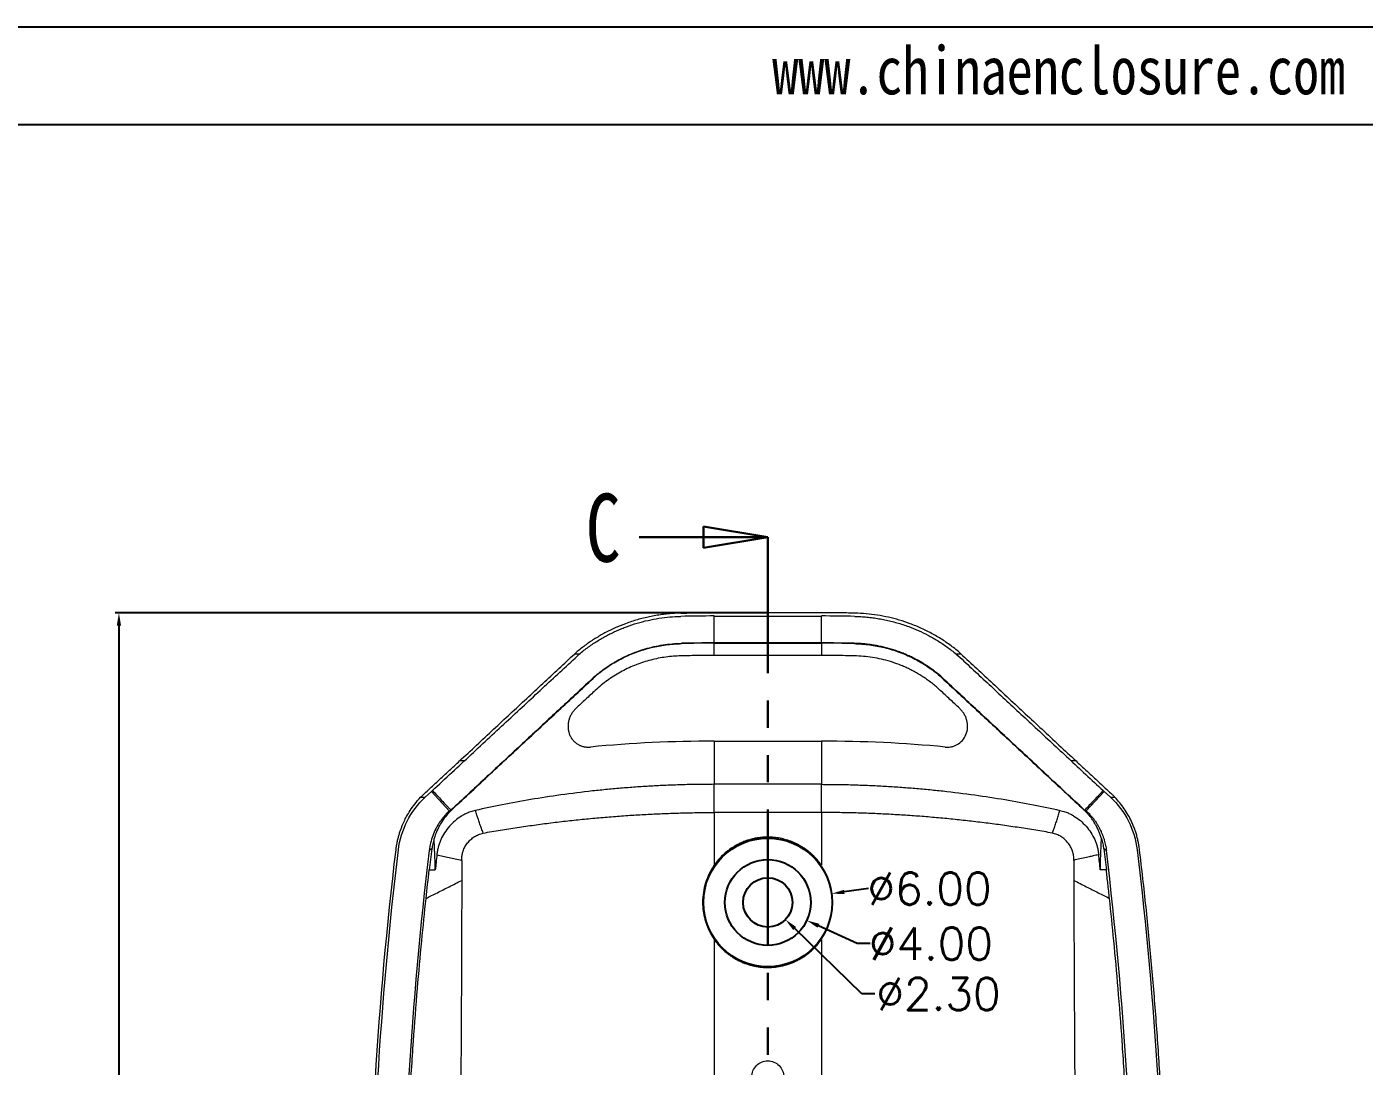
# Model space of a CAD drawing. Header units: inches. Extents: x 1127 to 2406, y 573 to 922.
# Drawn here: x 2199.3 to 2261.6, y 718.4 to 766.9 of the extents above; entities that cross this region are included whole.
import ezdxf

# ---------------------------------------------------------------- set-up
doc = ezdxf.new("R2010")
doc.units = ezdxf.units.IN
doc.linetypes.add('PHANTOM', pattern=[12.7, 6.35, -1.27, 1.27, -1.27, 1.27, -1.27])
doc.layers.add('文字', color=81, linetype='Continuous')
doc.styles.add('SLDTEXTSTYLE0', font='TXT', dxfattribs={"width": 0.75})
doc.styles.get("Standard").update_dxf_attribs({"font": 'txt', "bigfont": 'gbcbig.shx'})
doc.styles.add('宋体', font='', dxfattribs={"width": 0.8, "height": 3.5})
doc.styles.get('宋体').set_extended_font_data('SimSun')
doc.dimstyles.new('2', dxfattribs={"dimtxt": 1.5, "dimasz": 0.6, "dimexe": 0.18, "dimexo": 0.0625, "dimgap": 0.09, "dimtad": 0, "dimtih": 1, "dimtoh": 1, "dimzin": 0, "dimdsep": 46, "dimtxsty": 'Standard', "dimcen": 0, "dimadec": 0, "dimazin": 2, "dimtfac": 1, "dimtofl": 0, "dimtmove": 0, "dimatfit": 3, "dimfxl": 1, "dimtolj": 1, "dimtzin": 0, "dimarcsym": 0})

# ---------------------------------------------------------------- blocks, each defined once
blk = doc.blocks.new('_CLOSED')
at = {"color": 0, "linetype": 'ByBlock', "lineweight": -2}
for p, q in [((-1, 0.166667), (0, 0)), ((-1, 0.166667), (-1, -0.166667)), ((0, 0), (-1, -0.166667)), ((0, 0), (-1, 0))]:
    blk.add_line(p, q, dxfattribs=at)
blk = doc.blocks.new('*D174')
at = {"color": 0, "lineweight": -2}
for p, q in [((2233.756, 739.552), (2203.391, 739.552)), ((2203.571, 738.952), (2203.571, 704.94)), ((2203.571, 669.248), (2203.571, 703.26)), ((2233.756, 668.648), (2203.391, 668.648))]:
    blk.add_line(p, q, dxfattribs=at)
at = {"color": 0}
for points in [[(2203.471, 738.952), (2203.671, 738.952), (2203.571, 739.552)], [(2203.471, 669.248), (2203.671, 669.248), (2203.571, 668.648)]]:
    blk.add_solid(points, dxfattribs=at)
at = {"layer": 'Defpoints', "color": 0}
for p in [(2203.571, 739.552), (2233.819, 739.552), (2233.819, 668.648)]:
    blk.add_point(p, dxfattribs=at)
at = {"color": 0, "insert": (2203.571, 704.1), "char_height": 1.5, "attachment_point": 5}
blk.add_mtext('\\A1;70.90', dxfattribs=at)
blk = doc.blocks.new('*D190')
at = {"color": 0, "lineweight": -2}
blk.add_line((2238.52, 726.693), (2237.385, 726.537), dxfattribs=at)
at = {"color": 0}
blk.add_solid([(2237.372, 726.636), (2237.399, 726.438), (2236.791, 726.456)], dxfattribs=at)
at = {"layer": 'Defpoints', "color": 0}
for p in [(2236.791, 726.456), (2230.847, 725.639)]:
    blk.add_point(p, dxfattribs=at)
at = {"color": 0, "insert": (2241.36, 726.693), "char_height": 1.5, "attachment_point": 5}
blk.add_mtext('\\A1;∅6.00', dxfattribs=at)
blk = doc.blocks.new('*D191')
at = {"color": 0, "lineweight": -2}
for p, q in [((2237.984, 724.129), (2236.18, 724.96)), ((2238.584, 724.129), (2237.984, 724.129))]:
    blk.add_line(p, q, dxfattribs=at)
at = {"color": 0}
blk.add_solid([(2236.222, 725.05), (2236.139, 724.869), (2235.635, 725.21)], dxfattribs=at)
at = {"layer": 'Defpoints', "color": 0}
for p in [(2232.002, 726.884), (2235.635, 725.21)]:
    blk.add_point(p, dxfattribs=at)
at = {"color": 0, "insert": (2241.424, 724.129), "char_height": 1.5, "attachment_point": 5}
blk.add_mtext('\\A1;∅4.00', dxfattribs=at)
blk = doc.blocks.new('*D192')
at = {"color": 0, "lineweight": -2}
for p, q in [((2238.21, 721.782), (2235.074, 724.828)), ((2238.81, 721.782), (2238.21, 721.782))]:
    blk.add_line(p, q, dxfattribs=at)
at = {"color": 0}
blk.add_solid([(2235.144, 724.9), (2235.004, 724.756), (2234.644, 725.246)], dxfattribs=at)
at = {"layer": 'Defpoints', "color": 0}
for p in [(2232.994, 726.848), (2234.644, 725.246)]:
    blk.add_point(p, dxfattribs=at)
at = {"color": 0, "insert": (2241.775, 721.782), "char_height": 1.5, "attachment_point": 5}
blk.add_mtext('\\A1;∅2.30', dxfattribs=at)

msp = doc.modelspace()

# ---------------------------------------------------------------- linework, layer by layer
for p, q in [((2135.045, 766.869), (2406.074, 766.869)), ((2142.058, 762.307), (2401.511, 762.307))]:
    msp.add_line(p, q)
at = {"color": 7, "linetype": 'Continuous', "lineweight": 30}
msp.add_line((2227.819, 743.079), (2233.819, 743.079), dxfattribs=at)
at = {"color": 1, "linetype": 'PHANTOM', "lineweight": 30}
msp.add_line((2233.819, 743.079), (2233.819, 665.096), dxfattribs=at)
at = {"color": 7, "linetype": 'Continuous', "lineweight": 15}
for p, q in [((2236.319, 739.552), (2231.319, 739.552)), ((2231.319, 739.4), (2236.319, 739.4)), ((2224.933, 737.743), (2224.81, 737.628)), ((2225.032, 737.628), (2224.81, 737.628)), ((2229.792, 738.112), (2229.792, 738.127)), ((2236.319, 738.145), (2231.319, 738.145)), ((2231.319, 738.145), (2231.319, 738.13)), ((2231.319, 738.13), (2236.319, 738.13)), ((2231.319, 737.561), (2231.319, 738.13)), ((2236.319, 738.13), (2236.319, 738.145)), ((2236.319, 738.13), (2236.319, 737.561)), ((2237.846, 738.127), (2237.845, 738.112)), ((2242.827, 737.628), (2242.605, 737.628)), ((2242.704, 737.743), (2242.827, 737.628)), ((2236.319, 737.561), (2231.319, 737.561)), ((2225.869, 736.672), (2225.86, 736.683)), ((2241.768, 736.672), (2241.778, 736.683)), ((2231.319, 733.567), (2231.319, 731.553)), ((2231.319, 733.567), (2236.319, 733.567)), ((2236.319, 733.567), (2236.319, 731.553)), ((2219.667, 732.641), (2219.446, 732.641)), ((2248.191, 732.641), (2247.97, 732.641)), ((2236.319, 731.553), (2231.319, 731.553)), ((2217.636, 730.949), (2217.848, 730.949)), ((2217.848, 730.949), (2218.135, 731.216)), ((2218.135, 731.216), (2218.186, 731.264)), ((2218.973, 730.314), (2218.135, 731.216)), ((2248.664, 730.314), (2249.503, 731.216)), ((2249.452, 731.264), (2249.503, 731.216)), ((2249.503, 731.216), (2249.79, 730.949)), ((2249.79, 730.949), (2250.002, 730.949)), ((2218.973, 730.314), (2219.045, 730.347)), ((2219.049, 730.351), (2219.101, 730.381)), ((2236.319, 730.24), (2231.319, 730.24)), ((2248.536, 730.381), (2248.588, 730.351)), ((2248.593, 730.347), (2248.664, 730.314)), ((2218.16, 728.539), (2218.037, 728.475)), ((2249.601, 728.475), (2249.477, 728.539))]:
    msp.add_line(p, q, dxfattribs=at)
for radius in [3, 2, 1.15]:
    msp.add_circle((2233.819, 726.047), radius)
for centre, radius, start, end in [((2231.319, 673.061), 66.34, 90, 91.3443), ((2236.319, 673.061), 66.34, 88.65571, 90), ((2231.319, 673.061), 65.084, 90, 91.3443), ((2231.319, 673.061), 65.07, 90, 91.3443), ((2236.319, 673.061), 65.07, 88.6557, 90), ((2231.319, 673.061), 60.506, 90, 95.47204), ((2236.319, 673.061), 60.506, 84.52796, 90)]:
    msp.add_arc(centre, radius, start, end, dxfattribs=at)
for points, knots in [([(2229.759, 739.534), (2229.661, 739.53), (2229.465, 739.524), (2229.172, 739.5), (2228.882, 739.467), (2228.594, 739.423), (2228.308, 739.368), (2228.024, 739.303), (2227.742, 739.227), (2227.463, 739.14), (2227.113, 739.018), (2226.698, 738.848), (2226.227, 738.618), (2225.776, 738.357), (2225.341, 738.068), (2225.07, 737.851), (2224.933, 737.743)], [0, 0, 0, 0, 0.056093, 0.11189, 0.167466, 0.222901, 0.278272, 0.333658, 0.389139, 0.444792, 0.500695, 0.601227, 0.700959, 0.800353, 0.899878, 1, 1, 1, 1]), ([(2229.759, 739.534), (2230.019, 739.539), (2230.539, 739.55), (2231.059, 739.551), (2231.319, 739.552)], [0, 0, 0, 0, 0.500037, 1, 1, 1, 1]), ([(2237.879, 739.534), (2237.619, 739.539), (2237.099, 739.55), (2236.579, 739.551), (2236.319, 739.552)], [0, 0, 0, 0, 0.5000202, 1, 1, 1, 1]), ([(2242.704, 737.743), (2242.629, 737.804), (2242.479, 737.926), (2242.245, 738.098), (2242.006, 738.261), (2241.761, 738.415), (2241.511, 738.559), (2241.254, 738.694), (2240.992, 738.82), (2240.724, 738.937), (2240.379, 739.072), (2239.953, 739.214), (2239.445, 739.347), (2238.93, 739.445), (2238.407, 739.511), (2238.055, 739.526), (2237.879, 739.534)], [0, 0, 0, 0, 0.055712, 0.11118, 0.166486, 0.221708, 0.276927, 0.332223, 0.387675, 0.443364, 0.499368, 0.599765, 0.699569, 0.799237, 0.899229, 1, 1, 1, 1]), ([(2225.032, 737.628), (2225.104, 737.686), (2225.245, 737.801), (2225.463, 737.962), (2225.682, 738.113), (2225.904, 738.254), (2226.126, 738.384), (2226.348, 738.506), (2226.57, 738.618), (2226.792, 738.721), (2227.013, 738.815), (2227.324, 738.936), (2227.73, 739.071), (2228.234, 739.202), (2228.743, 739.297), (2229.252, 739.361), (2229.593, 739.375), (2229.762, 739.382)], [0, 0, 0, 0, 0.0537485, 0.1066345, 0.1586431, 0.2097639, 0.2599987, 0.3093524, 0.3578289, 0.4054318, 0.4521644, 0.4980302, 0.6000678, 0.7012793, 0.8016979, 0.9012945, 1, 1, 1, 1]), ([(2231.319, 738.145), (2231.319, 738.21), (2231.319, 738.629), (2231.319, 739.048), (2231.319, 739.4)], [1.33386279, 1.33386279, 1.33386279, 1.33386279, 1.33790077, 1.35990641, 1.35990641, 1.35990641, 1.35990641]), ([(2237.875, 739.382), (2237.969, 739.379), (2238.156, 739.373), (2238.438, 739.35), (2238.719, 739.319), (2239.001, 739.276), (2239.282, 739.224), (2239.563, 739.16), (2239.841, 739.086), (2240.118, 739.001), (2240.452, 738.885), (2240.842, 738.726), (2241.289, 738.511), (2241.736, 738.257), (2242.18, 737.966), (2242.462, 737.742), (2242.605, 737.628)], [0, 0, 0, 0, 0.054488, 0.109258, 0.164297, 0.219593, 0.275136, 0.330918, 0.386944, 0.44322, 0.499753, 0.592744, 0.689241, 0.789273, 0.892871, 1, 1, 1, 1]), ([(2218.186, 731.264), (2218.489, 731.545), (2219.09, 732.105), (2219.985, 732.936), (2220.863, 733.753), (2221.727, 734.556), (2222.575, 735.344), (2223.408, 736.118), (2224.226, 736.878), (2224.765, 737.38), (2225.032, 737.628)], [0, 0, 0, 0, 0.132513, 0.262858, 0.391046, 0.517086, 0.64099, 0.762769, 0.882434, 1, 1, 1, 1]), ([(2219.446, 732.641), (2219.713, 732.889), (2220.243, 733.382), (2221.032, 734.116), (2221.81, 734.839), (2222.576, 735.552), (2223.331, 736.254), (2224.075, 736.945), (2224.566, 737.402), (2224.81, 737.628)], [0, 0, 0, 0, 0.148937, 0.295813, 0.440666, 0.583526, 0.724391, 0.863226, 1, 1, 1, 1]), ([(2225.86, 736.683), (2225.921, 736.732), (2226.044, 736.831), (2226.234, 736.969), (2226.429, 737.101), (2226.628, 737.225), (2226.832, 737.341), (2227.04, 737.45), (2227.253, 737.551), (2227.47, 737.645), (2227.75, 737.754), (2228.096, 737.868), (2228.511, 737.976), (2228.932, 738.055), (2229.36, 738.109), (2229.647, 738.121), (2229.792, 738.127)], [0, 0, 0, 0, 0.055519, 0.11083, 0.165996, 0.221079, 0.276141, 0.331243, 0.386448, 0.441816, 0.497407, 0.59776, 0.697858, 0.798042, 0.898646, 1, 1, 1, 1]), ([(2225.869, 736.672), (2226.052, 736.822), (2226.428, 737.096), (2227.039, 737.446), (2227.692, 737.729), (2228.376, 737.938), (2229.077, 738.07), (2229.551, 738.107), (2229.792, 738.112)], [0.0000987, 0.0000987, 0.0000987, 0.0000987, 0.1667491, 0.3333993, 0.5000494, 0.6666996, 0.8333498, 0.9999954, 0.9999954, 0.9999954, 0.9999954]), ([(2237.845, 738.112), (2238.086, 738.107), (2238.561, 738.07), (2239.261, 737.938), (2239.945, 737.729), (2240.599, 737.446), (2241.209, 737.096), (2241.586, 736.822), (2241.768, 736.672)], [0.0000046, 0.0000046, 0.0000046, 0.0000046, 0.1666502, 0.3333004, 0.4999506, 0.6666007, 0.8332509, 0.9999013, 0.9999013, 0.9999013, 0.9999013]), ([(2241.778, 736.683), (2241.711, 736.737), (2241.578, 736.843), (2241.371, 736.991), (2241.162, 737.13), (2240.949, 737.26), (2240.733, 737.38), (2240.515, 737.49), (2240.293, 737.592), (2240.07, 737.684), (2239.845, 737.767), (2239.62, 737.841), (2239.395, 737.906), (2239.17, 737.962), (2238.947, 738.01), (2238.724, 738.049), (2238.503, 738.08), (2238.283, 738.103), (2238.064, 738.12), (2237.918, 738.124), (2237.846, 738.127)], [0, 0, 0, 0, 0.060572, 0.120181, 0.179099, 0.237513, 0.295472, 0.35301, 0.410122, 0.466755, 0.522854, 0.578368, 0.63325, 0.687453, 0.740968, 0.79383, 0.84607, 0.897755, 0.94902, 1, 1, 1, 1]), ([(2242.605, 737.628), (2242.843, 737.408), (2243.321, 736.963), (2244.046, 736.289), (2244.782, 735.605), (2245.531, 734.909), (2246.291, 734.201), (2247.064, 733.483), (2247.849, 732.753), (2248.646, 732.012), (2249.182, 731.514), (2249.452, 731.264)], [0, 0, 0, 0, 0.104399, 0.210457, 0.318182, 0.427582, 0.538667, 0.651444, 0.76592, 0.882103, 1, 1, 1, 1]), ([(2242.827, 737.628), (2243.071, 737.402), (2243.563, 736.945), (2244.306, 736.254), (2245.061, 735.552), (2245.828, 734.839), (2246.605, 734.116), (2247.394, 733.382), (2247.925, 732.889), (2248.191, 732.641)], [0, 0, 0, 0, 0.136774, 0.275609, 0.416474, 0.559334, 0.704187, 0.851063, 1, 1, 1, 1]), ([(2231.319, 737.561), (2231.047, 737.561), (2230.503, 737.557), (2229.958, 737.544), (2229.686, 737.536)], [-0.0000005, -0.0000005, -0.0000005, -0.0000005, 0.499999, 0.999998, 0.999998, 0.999998, 0.999998]), ([(2237.951, 737.536), (2237.679, 737.543), (2237.135, 737.558), (2236.591, 737.56), (2236.319, 737.561)], [0, 0, 0, 0, 0.500015, 1, 1, 1, 1]), ([(2241.858, 735.933), (2241.798, 735.988), (2241.679, 736.096), (2241.492, 736.25), (2241.301, 736.395), (2241.103, 736.533), (2240.901, 736.662), (2240.693, 736.783), (2240.481, 736.896), (2240.263, 737), (2239.983, 737.121), (2239.638, 737.248), (2239.225, 737.367), (2238.806, 737.455), (2238.381, 737.515), (2238.094, 737.529), (2237.951, 737.536)], [0, 0, 0, 0, 0.056376, 0.112469, 0.168353, 0.224104, 0.279796, 0.335506, 0.391307, 0.447274, 0.503478, 0.603304, 0.70247, 0.801376, 0.900421, 1, 1, 1, 1]), ([(2225.86, 736.683), (2225.624, 736.463), (2225.147, 736.021), (2224.426, 735.35), (2223.693, 734.668), (2222.948, 733.976), (2222.191, 733.272), (2221.422, 732.557), (2220.642, 731.832), (2219.849, 731.095), (2219.317, 730.6), (2219.049, 730.351)], [0, 0, 0, 0, 0.104399, 0.210511, 0.318307, 0.427755, 0.538846, 0.651601, 0.766043, 0.882184, 1, 1, 1, 1]), ([(2219.101, 730.381), (2219.401, 730.659), (2219.995, 731.211), (2220.878, 732.032), (2221.746, 732.84), (2222.6, 733.633), (2223.439, 734.413), (2224.262, 735.179), (2225.071, 735.93), (2225.605, 736.427), (2225.869, 736.672)], [0, 0, 0, 0, 0.132433, 0.26274, 0.390895, 0.516926, 0.640863, 0.762714, 0.882441, 1, 1, 1, 1]), ([(2241.768, 736.672), (2242.003, 736.454), (2242.476, 736.014), (2243.193, 735.348), (2243.922, 734.67), (2244.662, 733.982), (2245.414, 733.283), (2246.178, 732.573), (2246.954, 731.852), (2247.741, 731.12), (2248.27, 730.628), (2248.536, 730.381)], [0, 0, 0, 0, 0.104389, 0.210495, 0.318287, 0.427734, 0.538828, 0.651586, 0.766031, 0.882177, 1, 1, 1, 1]), ([(2248.588, 730.351), (2248.287, 730.631), (2247.689, 731.187), (2246.801, 732.013), (2245.927, 732.826), (2245.068, 733.624), (2244.224, 734.409), (2243.395, 735.18), (2242.581, 735.936), (2242.044, 736.436), (2241.778, 736.683)], [0, 0, 0, 0, 0.132425, 0.262727, 0.390878, 0.516906, 0.640843, 0.762697, 0.88243, 1, 1, 1, 1]), ([(2225.779, 735.933), (2225.629, 735.794), (2225.327, 735.513), (2225.025, 735.232), (2224.873, 735.091)], [0, 0, 0, 0, 0.498154, 1, 1, 1, 1]), ([(2242.764, 735.091), (2242.613, 735.232), (2242.31, 735.513), (2242.009, 735.794), (2241.858, 735.933)], [0, 0, 0, 0, 0.501846, 1, 1, 1, 1]), ([(2224.873, 735.091), (2224.851, 735.071), (2224.813, 735.032), (2224.758, 734.968), (2224.709, 734.901), (2224.65, 734.809), (2224.59, 734.687), (2224.539, 734.535), (2224.508, 734.371), (2224.504, 734.196), (2224.528, 734.025), (2224.576, 733.87), (2224.649, 733.728), (2224.746, 733.595), (2224.864, 733.483), (2224.991, 733.399), (2225.1, 733.35), (2225.191, 733.322), (2225.261, 733.305), (2225.332, 733.294), (2225.391, 733.288), (2225.44, 733.287), (2225.476, 733.287), (2225.513, 733.288), (2225.536, 733.29), (2225.549, 733.291)], [0, 0, 0, 0, 0.03125, 0.0625, 0.09375, 0.125, 0.1875, 0.25, 0.3125, 0.375, 0.4375, 0.5, 0.5625, 0.624999, 0.687499, 0.749999, 0.812499, 0.843749, 0.874999, 0.906249, 0.937499, 0.953124, 0.968749, 0.984374, 1, 1, 1, 1]), ([(2242.089, 733.291), (2242.121, 733.289), (2242.185, 733.285), (2242.281, 733.29), (2242.393, 733.307), (2242.517, 733.341), (2242.7, 733.423), (2242.904, 733.59), (2243.076, 733.869), (2243.147, 734.198), (2243.118, 734.478), (2243.048, 734.688), (2242.974, 734.835), (2242.881, 734.973), (2242.803, 735.052), (2242.764, 735.091)], [0, 0, 0, 0, 0.0376321, 0.0752638, 0.1132781, 0.170404, 0.2261681, 0.3485077, 0.4753888, 0.6069249, 0.7406467, 0.8042763, 0.8686219, 0.9347907, 1, 1, 1, 1]), ([(2217.835, 731.146), (2217.968, 731.269), (2218.234, 731.516), (2218.636, 731.888), (2219.04, 732.264), (2219.31, 732.515), (2219.446, 732.641)], [0, 0, 0, 0, 0.247085, 0.496083, 0.74704, 1, 1, 1, 1]), ([(2248.191, 732.641), (2248.327, 732.515), (2248.597, 732.264), (2249.002, 731.888), (2249.403, 731.516), (2249.67, 731.269), (2249.803, 731.146)], [0, 0, 0, 0, 0.25296, 0.503917, 0.752915, 1, 1, 1, 1]), ([(2231.319, 731.553), (2231.078, 731.552), (2230.598, 731.55), (2229.879, 731.534), (2229.165, 731.509), (2228.454, 731.475), (2227.748, 731.431), (2227.046, 731.378), (2226.348, 731.315), (2225.388, 731.217), (2224.191, 731.068), (2222.785, 730.851), (2221.459, 730.612), (2220.606, 730.427), (2220.192, 730.337)], [0, 0, 0, 0, 0.064397, 0.128468, 0.192215, 0.25564, 0.318745, 0.381531, 0.444, 0.506153, 0.63968, 0.766478, 0.886567, 1, 1, 1, 1]), ([(2236.319, 731.553), (2236.559, 731.552), (2237.039, 731.55), (2237.757, 731.534), (2238.471, 731.509), (2239.181, 731.475), (2239.887, 731.431), (2240.589, 731.378), (2241.287, 731.316), (2242.248, 731.217), (2243.446, 731.068), (2244.853, 730.851), (2246.177, 730.612), (2247.027, 730.428), (2247.439, 730.339)], [0, 0, 0, 0, 0.06439, 0.128455, 0.192198, 0.25562, 0.318723, 0.381509, 0.44398, 0.506136, 0.640156, 0.767122, 0.887053, 1, 1, 1, 1]), ([(2216.488, 728.504), (2216.497, 728.572), (2216.515, 728.705), (2216.552, 728.897), (2216.595, 729.079), (2216.643, 729.249), (2216.695, 729.408), (2216.75, 729.555), (2216.805, 729.691), (2216.88, 729.858), (2216.989, 730.072), (2217.153, 730.346), (2217.366, 730.649), (2217.542, 730.845), (2217.636, 730.949)], [0, 0, 0, 0, 0.074675, 0.146082, 0.214078, 0.278543, 0.339379, 0.396506, 0.449861, 0.4994, 0.596252, 0.71235, 0.847223, 1, 1, 1, 1]), ([(2216.6, 728.496), (2216.655, 728.961), (2216.794, 729.416), (2217.218, 730.251), (2217.505, 730.63), (2217.848, 730.949)], [0, 0, 0, 0, 0.5, 0.5, 1, 1, 1, 1]), ([(2218.186, 731.264), (2218.329, 731.112), (2218.544, 730.884), (2218.792, 730.614), (2218.94, 730.465), (2219.013, 730.389), (2219.049, 730.351)], [0, 0, 0, 0, 0.498852, 0.749078, 0.87448, 1, 1, 1, 1]), ([(2249.452, 731.264), (2249.308, 731.11), (2249.022, 730.805), (2248.735, 730.499), (2248.593, 730.347)], [0, 0, 0, 0, 0.501507, 1, 1, 1, 1]), ([(2249.79, 730.949), (2250.133, 730.63), (2250.419, 730.251), (2250.844, 729.416), (2250.982, 728.961), (2251.038, 728.496)], [0, 0, 0, 0, 0.5, 0.5, 1, 1, 1, 1]), ([(2250.002, 730.949), (2249.97, 730.983), (2249.905, 731.05), (2249.837, 731.114), (2249.803, 731.146)], [0, 0, 0, 0, 0.500015, 1, 1, 1, 1]), ([(2251.149, 728.504), (2251.141, 728.569), (2251.124, 728.699), (2251.087, 728.892), (2251.042, 729.082), (2250.988, 729.27), (2250.926, 729.455), (2250.855, 729.638), (2250.756, 729.863), (2250.621, 730.125), (2250.438, 730.416), (2250.234, 730.694), (2250.079, 730.864), (2250.002, 730.949)], [0, 0, 0, 0, 0.071731, 0.143068, 0.21416, 0.285156, 0.356206, 0.427462, 0.499072, 0.624561, 0.749336, 0.874211, 1, 1, 1, 1]), ([(2218.973, 730.314), (2218.931, 730.274), (2218.846, 730.192), (2218.729, 730.062), (2218.62, 729.926), (2218.519, 729.784), (2218.426, 729.636), (2218.314, 729.43), (2218.196, 729.161), (2218.091, 728.824), (2218.055, 728.592), (2218.037, 728.475)], [0, 0, 0, 0, 0.083609, 0.16663, 0.249344, 0.332034, 0.414986, 0.498481, 0.665989, 0.832384, 1, 1, 1, 1]), ([(2219.101, 730.381), (2219.059, 730.34), (2218.972, 730.256), (2218.849, 730.119), (2218.73, 729.968), (2218.617, 729.804), (2218.512, 729.626), (2218.416, 729.436), (2218.331, 729.234), (2218.287, 729.093), (2218.265, 729.022)], [0, 0, 0, 0, 0.109418, 0.223643, 0.342566, 0.466024, 0.5938, 0.72562, 0.86115, 1, 1, 1, 1]), ([(2220.191, 730.338), (2220.151, 730.328), (2220.073, 730.309), (2219.96, 730.273), (2219.833, 730.225), (2219.692, 730.16), (2219.376, 729.983), (2218.952, 729.617), (2218.644, 729.147), (2218.508, 728.806), (2218.455, 728.634), (2218.415, 728.456), (2218.4, 728.334), (2218.393, 728.271)], [0, 0, 0, 0, 0.0424007, 0.0831866, 0.1218477, 0.1824524, 0.2422646, 0.495056, 0.7503513, 0.8116948, 0.8738283, 0.9348832, 1, 1, 1, 1]), ([(2220.553, 729.281), (2220.526, 729.351), (2220.472, 729.49), (2220.399, 729.7), (2220.328, 729.911), (2220.258, 730.125), (2220.214, 730.266), (2220.191, 730.338)], [0, 0, 0, 0, 0.191217, 0.385045, 0.584147, 0.78928, 1, 1, 1, 1]), ([(2220.553, 729.281), (2220.818, 729.327), (2221.346, 729.418), (2222.137, 729.541), (2222.924, 729.655), (2223.709, 729.759), (2224.49, 729.852), (2225.268, 729.934), (2226.041, 730.007), (2226.81, 730.069), (2227.575, 730.122), (2228.334, 730.165), (2229.089, 730.198), (2229.837, 730.222), (2230.58, 730.237), (2231.073, 730.239), (2231.319, 730.24)], [0, 0, 0, 0, 0.07462, 0.148724, 0.222343, 0.29551, 0.368233, 0.440496, 0.51228, 0.583569, 0.654345, 0.724592, 0.794295, 0.863439, 0.932012, 1, 1, 1, 1]), ([(2247.084, 729.281), (2246.827, 729.326), (2246.312, 729.414), (2245.539, 729.535), (2244.767, 729.648), (2243.995, 729.75), (2243.224, 729.843), (2242.453, 729.926), (2241.683, 729.999), (2240.914, 730.063), (2240.146, 730.117), (2239.379, 730.161), (2238.612, 730.196), (2237.847, 730.221), (2237.083, 730.236), (2236.573, 730.239), (2236.319, 730.24)], [0, 0, 0, 0, 0.072636, 0.14505, 0.217253, 0.289251, 0.361055, 0.432672, 0.504112, 0.575384, 0.646497, 0.71746, 0.788282, 0.858973, 0.929543, 1, 1, 1, 1]), ([(2247.084, 729.281), (2247.111, 729.351), (2247.165, 729.491), (2247.237, 729.701), (2247.306, 729.912), (2247.374, 730.127), (2247.418, 730.268), (2247.44, 730.339)], [0, 0, 0, 0, 0.191111, 0.384902, 0.584008, 0.789191, 1, 1, 1, 1]), ([(2247.44, 730.339), (2247.48, 730.33), (2247.558, 730.311), (2247.671, 730.275), (2247.799, 730.227), (2247.94, 730.163), (2248.257, 729.987), (2248.683, 729.621), (2248.992, 729.15), (2249.129, 728.807), (2249.182, 728.636), (2249.223, 728.457), (2249.237, 728.334), (2249.245, 728.271)], [0, 0, 0, 0, 0.04234, 0.083071, 0.121679, 0.182205, 0.241974, 0.494698, 0.75008, 0.811473, 0.873663, 0.934791, 1, 1, 1, 1]), ([(2249.373, 729.022), (2249.355, 729.079), (2249.32, 729.193), (2249.255, 729.357), (2249.183, 729.514), (2249.104, 729.663), (2249.02, 729.804), (2248.93, 729.937), (2248.836, 730.06), (2248.738, 730.175), (2248.639, 730.282), (2248.57, 730.348), (2248.536, 730.381)], [0, 0, 0, 0, 0.111333, 0.220595, 0.327577, 0.432093, 0.533981, 0.633104, 0.729347, 0.822621, 0.912855, 1, 1, 1, 1]), ([(2248.665, 730.314), (2248.708, 730.272), (2248.795, 730.189), (2248.913, 730.056), (2249.022, 729.92), (2249.12, 729.781), (2249.207, 729.642), (2249.285, 729.502), (2249.352, 729.363), (2249.411, 729.225), (2249.461, 729.091), (2249.502, 728.959), (2249.537, 728.832), (2249.564, 728.709), (2249.586, 728.591), (2249.596, 728.513), (2249.601, 728.475)], [0, 0, 0, 0, 0.086322, 0.170917, 0.25359, 0.334162, 0.412477, 0.4884, 0.561817, 0.632634, 0.700779, 0.766194, 0.828841, 0.888696, 0.945749, 1, 1, 1, 1]), ([(2218.265, 729.022), (2218.253, 728.982), (2218.23, 728.903), (2218.201, 728.783), (2218.177, 728.661), (2218.166, 728.58), (2218.16, 728.539)], [0, 0, 0, 0, 0.255754, 0.507094, 0.754878, 1, 1, 1, 1]), ([(2218.319, 727.561), (2218.312, 727.804), (2218.299, 728.292), (2218.276, 728.779), (2218.265, 729.022)], [0, 0, 0, 0, 0.500283, 1, 1, 1, 1]), ([(2219.55, 728.009), (2219.55, 728.041), (2219.55, 728.103), (2219.559, 728.195), (2219.573, 728.282), (2219.591, 728.363), (2219.628, 728.483), (2219.699, 728.64), (2219.821, 728.824), (2219.971, 728.986), (2220.142, 729.118), (2220.337, 729.221), (2220.479, 729.26), (2220.553, 729.281)], [0, 0, 0, 0, 0.05477, 0.107721, 0.158316, 0.206025, 0.250345, 0.374363, 0.499838, 0.625784, 0.749519, 0.86803, 1, 1, 1, 1]), ([(2233.819, 723.047), (2233.424, 723.047), (2233.03, 723.125), (2232.301, 723.427), (2231.967, 723.65), (2231.409, 724.208), (2231.185, 724.543), (2230.883, 725.272), (2230.805, 725.666), (2230.805, 726.455), (2230.883, 726.849), (2231.185, 727.578), (2231.409, 727.913), (2231.967, 728.471), (2232.301, 728.694), (2233.03, 728.996), (2233.424, 729.075), (2233.819, 729.075)], [0, 0, 0, 0, 0.125, 0.125, 0.25, 0.25, 0.375, 0.375, 0.5, 0.5, 0.625, 0.625, 0.75, 0.75, 0.875, 0.875, 1, 1, 1, 1]), ([(2233.819, 729.093), (2233.759, 729.092), (2233.639, 729.09), (2233.459, 729.073), (2233.279, 729.047), (2233.099, 729.009), (2232.921, 728.959), (2232.745, 728.899), (2232.572, 728.828), (2232.379, 728.734), (2232.167, 728.61), (2231.937, 728.447), (2231.716, 728.255), (2231.504, 728.034), (2231.381, 727.867), (2231.318, 727.782)], [0, 0, 0, 0, 0.060987, 0.122403, 0.184251, 0.246538, 0.309269, 0.372448, 0.436082, 0.500174, 0.591731, 0.687479, 0.787433, 0.891603, 1, 1, 1, 1]), ([(2236.319, 727.782), (2236.285, 727.83), (2236.216, 727.926), (2236.105, 728.059), (2235.989, 728.184), (2235.869, 728.3), (2235.746, 728.406), (2235.62, 728.503), (2235.493, 728.592), (2235.364, 728.672), (2235.19, 728.77), (2234.964, 728.874), (2234.682, 728.973), (2234.396, 729.042), (2234.108, 729.085), (2233.915, 729.09), (2233.819, 729.093)], [0, 0, 0, 0, 0.06076, 0.120209, 0.178349, 0.235183, 0.290711, 0.344937, 0.397863, 0.44949, 0.499821, 0.602189, 0.703369, 0.803384, 0.902254, 1, 1, 1, 1]), ([(2248.087, 728.009), (2248.087, 728.046), (2248.087, 728.119), (2248.075, 728.228), (2248.055, 728.333), (2248.025, 728.437), (2247.986, 728.537), (2247.937, 728.635), (2247.879, 728.73), (2247.791, 728.851), (2247.665, 728.988), (2247.491, 729.122), (2247.296, 729.224), (2247.156, 729.262), (2247.084, 729.281)], [0, 0, 0, 0, 0.0636523, 0.1260019, 0.1875215, 0.2487033, 0.3100473, 0.3720496, 0.4351906, 0.4999255, 0.6279598, 0.7513645, 0.8740512, 1, 1, 1, 1]), ([(2249.319, 727.561), (2249.325, 727.804), (2249.339, 728.292), (2249.361, 728.779), (2249.373, 729.022)], [0, 0, 0, 0, 0.5002828, 1, 1, 1, 1]), ([(2249.373, 729.022), (2249.384, 728.982), (2249.408, 728.903), (2249.436, 728.783), (2249.46, 728.661), (2249.472, 728.58), (2249.477, 728.539)], [0, 0, 0, 0, 0.255754, 0.507094, 0.754878, 1, 1, 1, 1]), ([(2218.16, 728.539), (2218.139, 728.375), (2218.097, 728.05), (2218.057, 727.723), (2218.037, 727.561)], [0, 0, 0, 0, 0.501325, 1, 1, 1, 1]), ([(2218.393, 728.271), (2218.381, 728.153), (2218.357, 727.916), (2218.331, 727.679), (2218.319, 727.561)], [0, 0, 0, 0, 0.499859, 1, 1, 1, 1]), ([(2218.393, 728.271), (2218.486, 728.251), (2218.672, 728.211), (2218.958, 728.15), (2219.251, 728.086), (2219.45, 728.035), (2219.55, 728.009)], [0, 0, 0, 0, 0.248845, 0.4976626, 0.7462782, 1, 1, 1, 1]), ([(2249.245, 728.271), (2249.159, 728.253), (2249.011, 728.221), (2248.82, 728.18), (2248.611, 728.135), (2248.376, 728.083), (2248.178, 728.032), (2248.087, 728.009)], [0, 0, 0, 0, 0.229816, 0.396847, 0.500449, 0.772101, 1, 1, 1, 1]), ([(2249.319, 727.561), (2249.306, 727.68), (2249.281, 727.917), (2249.257, 728.154), (2249.245, 728.271)], [0, 0, 0, 0, 0.505032, 1, 1, 1, 1]), ([(2252.432, 707.061), (2252.431, 707.509), (2252.429, 708.405), (2252.413, 709.749), (2252.388, 711.093), (2252.353, 712.436), (2252.308, 713.778), (2252.253, 715.12), (2252.188, 716.461), (2252.113, 717.802), (2252.028, 719.142), (2251.932, 720.481), (2251.827, 721.82), (2251.712, 723.158), (2251.587, 724.495), (2251.452, 725.832), (2251.307, 727.169), (2251.202, 728.059), (2251.149, 728.504)], [0, 0, 0, 0, 0.062561, 0.125098, 0.187613, 0.250112, 0.312596, 0.37507, 0.437537, 0.5, 0.562463, 0.62493, 0.687404, 0.749888, 0.812387, 0.874902, 0.937439, 1, 1, 1, 1]), ([(2231.318, 727.782), (2231.288, 727.737), (2231.226, 727.644), (2231.14, 727.494), (2231.058, 727.33), (2230.982, 727.152), (2230.888, 726.883), (2230.803, 726.517), (2230.768, 726.071), (2230.797, 725.647), (2230.876, 725.261), (2230.995, 724.912), (2231.14, 724.6), (2231.261, 724.415), (2231.318, 724.325)], [0, 0, 0, 0, 0.0443336, 0.0914, 0.1412003, 0.1937359, 0.2490081, 0.3742358, 0.4995308, 0.6131355, 0.719989, 0.8200863, 0.9134238, 1, 1, 1, 1]), ([(2217.89, 726.236), (2217.976, 726.28), (2218.149, 726.367), (2218.417, 726.502), (2218.69, 726.64), (2218.971, 726.782), (2219.257, 726.927), (2219.453, 727.027), (2219.55, 727.077)], [0, 0, 0, 0, 0.163801, 0.32891, 0.495209, 0.662576, 0.830884, 1, 1, 1, 1]), ([(2219.55, 727.077), (2219.55, 726.705), (2219.549, 725.935), (2219.546, 724.739), (2219.542, 723.462), (2219.535, 722.103), (2219.528, 720.662), (2219.519, 719.139), (2219.509, 717.535), (2219.499, 715.848), (2219.488, 714.081), (2219.479, 712.231), (2219.474, 710.971), (2219.472, 710.328)], [0, 0, 0, 0, 0.066883, 0.138582, 0.215092, 0.29641, 0.382533, 0.473457, 0.569179, 0.669696, 0.775005, 0.885105, 1, 1, 1, 1]), ([(2248.087, 727.077), (2248.185, 727.027), (2248.38, 726.927), (2248.667, 726.782), (2248.947, 726.64), (2249.221, 726.502), (2249.488, 726.367), (2249.662, 726.28), (2249.748, 726.236)], [0, 0, 0, 0, 0.16916, 0.337494, 0.50487, 0.671161, 0.836243, 1, 1, 1, 1]), ([(2248.087, 727.077), (2248.087, 726.705), (2248.088, 725.936), (2248.091, 724.74), (2248.096, 723.462), (2248.102, 722.103), (2248.11, 720.662), (2248.119, 719.139), (2248.129, 717.535), (2248.139, 715.849), (2248.149, 714.081), (2248.159, 712.232), (2248.163, 710.971), (2248.166, 710.328)], [0, 0, 0, 0, 0.06688, 0.138576, 0.215085, 0.296401, 0.382524, 0.473448, 0.56917, 0.669689, 0.775, 0.885102, 1, 1, 1, 1]), ([(2249.748, 726.236), (2249.723, 726.462), (2249.676, 726.903), (2249.625, 727.344), (2249.601, 727.561)], [0, 0, 0, 0, 0.509975, 1, 1, 1, 1]), ([(2216.866, 707.061), (2216.867, 707.516), (2216.869, 708.413), (2216.885, 709.74), (2216.908, 711.026), (2216.94, 712.273), (2216.979, 713.48), (2217.024, 714.648), (2217.075, 715.776), (2217.16, 717.416), (2217.289, 719.5), (2217.478, 721.961), (2217.676, 724.18), (2217.821, 725.577), (2217.89, 726.236)], [0, 0, 0, 0, 0.071091, 0.140122, 0.207096, 0.272016, 0.334884, 0.3957, 0.454465, 0.511176, 0.652115, 0.780576, 0.896542, 1, 1, 1, 1]), ([(2250.771, 707.061), (2250.77, 707.516), (2250.768, 708.413), (2250.753, 709.74), (2250.729, 711.026), (2250.698, 712.273), (2250.659, 713.48), (2250.613, 714.648), (2250.562, 715.776), (2250.478, 717.416), (2250.349, 719.5), (2250.16, 721.961), (2249.962, 724.18), (2249.816, 725.577), (2249.748, 726.236)], [0, 0, 0, 0, 0.071091, 0.140122, 0.207097, 0.272017, 0.334884, 0.395701, 0.454465, 0.511176, 0.652115, 0.780575, 0.896542, 1, 1, 1, 1]), ([(2231.318, 724.325), (2231.353, 724.276), (2231.423, 724.179), (2231.538, 724.042), (2231.66, 723.912), (2231.788, 723.79), (2231.923, 723.676), (2232.064, 723.57), (2232.209, 723.474), (2232.359, 723.386), (2232.513, 723.307), (2232.67, 723.238), (2232.83, 723.178), (2232.992, 723.127), (2233.156, 723.086), (2233.322, 723.054), (2233.487, 723.031), (2233.653, 723.017), (2233.764, 723.015), (2233.819, 723.014)], [0, 0, 0, 0, 0.061463, 0.122589, 0.18338, 0.243836, 0.303959, 0.363751, 0.423213, 0.482346, 0.541152, 0.599631, 0.657787, 0.71562, 0.773131, 0.830323, 0.887198, 0.943756, 1, 1, 1, 1]), ([(2233.819, 723.014), (2233.877, 723.015), (2233.995, 723.017), (2234.171, 723.033), (2234.347, 723.059), (2234.522, 723.095), (2234.696, 723.142), (2234.868, 723.199), (2235.037, 723.267), (2235.202, 723.345), (2235.364, 723.434), (2235.52, 723.533), (2235.671, 723.642), (2235.816, 723.76), (2235.954, 723.888), (2236.085, 724.025), (2236.208, 724.17), (2236.282, 724.273), (2236.319, 724.325)], [0, 0, 0, 0, 0.05977, 0.119895, 0.180376, 0.241217, 0.302419, 0.363984, 0.425915, 0.488211, 0.550877, 0.613913, 0.677321, 0.741103, 0.80526, 0.869794, 0.934707, 1, 1, 1, 1]), ([(2233.069, 717.911), (2233.069, 718.107), (2233.15, 718.302), (2233.427, 718.58), (2233.622, 718.661), (2234.015, 718.661), (2234.21, 718.58), (2234.488, 718.302), (2234.569, 718.107), (2234.569, 717.911)], [0, 0, 0, 0, 0.25, 0.25, 0.5, 0.5, 0.75, 0.75, 1, 1, 1, 1])]:
    msp.add_open_spline(points, degree=3, knots=knots, dxfattribs=at)
for points in [[(2236.319, 738.145), (2236.319, 738.564), (2236.319, 738.983), (2236.319, 739.4)], [(2237.846, 738.127), (2237.337, 738.139), (2236.828, 738.145), (2236.319, 738.145)], [(2229.686, 737.536), (2229.447, 737.529), (2228.976, 737.487), (2228.277, 737.34), (2227.593, 737.108), (2226.939, 736.794), (2226.331, 736.406), (2225.959, 736.1), (2225.779, 735.933)], [(2231.319, 730.24), (2231.319, 730.719), (2231.319, 731.158), (2231.319, 731.553)], [(2236.319, 730.24), (2236.319, 730.719), (2236.319, 731.158), (2236.319, 731.553)], [(2217.636, 730.949), (2217.7, 731.017), (2217.767, 731.083), (2217.835, 731.146)], [(2231.319, 730.24), (2231.319, 729.422), (2231.319, 728.602), (2231.319, 727.782)], [(2236.319, 730.24), (2236.319, 729.422), (2236.319, 728.602), (2236.319, 727.782)], [(2215.206, 707.061), (2215.206, 714.225), (2215.635, 721.39), (2216.488, 728.504)], [(2215.319, 707.061), (2215.319, 714.223), (2215.747, 721.385), (2216.6, 728.496)], [(2218.037, 728.475), (2217.179, 721.372), (2216.748, 714.216), (2216.748, 707.061)], [(2249.477, 728.539), (2249.519, 728.213), (2249.56, 727.887), (2249.601, 727.561)], [(2250.89, 707.061), (2250.89, 714.216), (2250.459, 721.372), (2249.601, 728.475)], [(2251.038, 728.496), (2251.891, 721.385), (2252.319, 714.223), (2252.319, 707.061)], [(2219.55, 728.009), (2219.55, 727.698), (2219.55, 727.387), (2219.55, 727.077)], [(2248.087, 728.009), (2248.087, 727.698), (2248.087, 727.387), (2248.087, 727.077)], [(2217.89, 726.236), (2217.937, 726.678), (2217.986, 727.119), (2218.037, 727.561)], [(2218.037, 727.561), (2218.13, 727.561), (2218.224, 727.561), (2218.319, 727.561)], [(2249.601, 727.561), (2249.508, 727.561), (2249.414, 727.561), (2249.319, 727.561)], [(2231.319, 724.326), (2231.319, 718.597), (2231.319, 712.829), (2231.319, 707.061)], [(2236.319, 724.326), (2236.319, 718.597), (2236.319, 712.829), (2236.319, 707.061)]]:
    msp.add_open_spline(points, degree=3, dxfattribs=at)

# ---------------------------------------------------------------- block references
at = {"color": 7, "linetype": 'Continuous', "lineweight": 30, "xscale": 3, "yscale": 3, "zscale": 0.5}
msp.add_blockref('_CLOSED', (2233.819, 743.079), dxfattribs=at)

# ---------------------------------------------------------------- texts
at = {"color": 7, "linetype": 'Continuous', "insert": (2225.33, 745.102), "char_height": 3.175, "attachment_point": 1, "style": 'SLDTEXTSTYLE0'}
msp.add_mtext('C', dxfattribs=at)
at = {"layer": '文字', "color": 0, "insert": (2234.027, 765.95), "char_height": 2.23069, "width": 39.19111, "attachment_point": 1, "style": '宋体'}
msp.add_mtext('www.chinaenclosure.com', dxfattribs=at)

# ---------------------------------------------------------------- dimensions: what is measured, and where the dimension line sits
dim = msp.add_linear_dim(base=(2203.571, 739.552), p1=(2233.819, 668.648), p2=(2233.819, 739.552), angle=90, dimstyle='2')
dim.commit()
dim.dimension.update_dxf_attribs({"geometry": '*D174', "text_midpoint": (2203.571, 704.1)})
for p1, p2, picture, middle in [((2230.847, 725.639), (2236.791, 726.456), '*D190', (2238.52, 726.693)), ((2232.002, 726.884), (2235.635, 725.21), '*D191', (2241.424, 724.129)), ((2232.994, 726.848), (2234.644, 725.246), '*D192', (2241.775, 721.782))]:
    dim = msp.add_diameter_dim_2p(p1=p1, p2=p2, dimstyle='2')
    dim.commit()
    dim.dimension.update_dxf_attribs({"geometry": picture, "text_midpoint": middle, "dimtype": 163})

doc.saveas('drawing.dxf')
